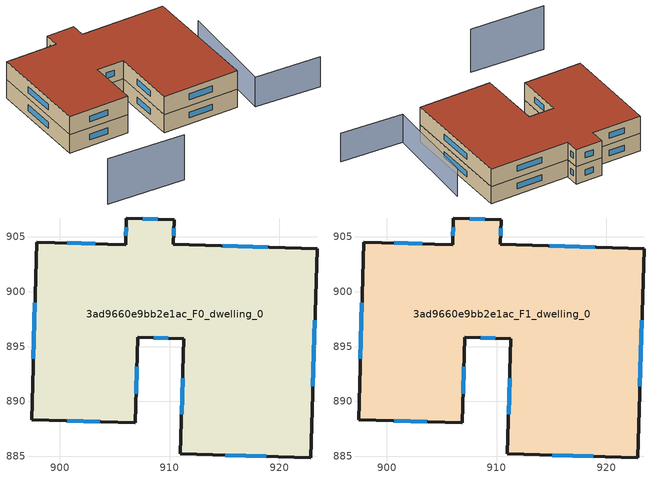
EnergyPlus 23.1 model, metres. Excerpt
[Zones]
3ad9660e9bb2e1ac_F0_dwelling_0
 floor ground (EU_floor_Construction): 923.43,903.93 922.86,884.88 910.98,885.23 911.29,895.73 907.09,895.85 906.86,888.05 897.41,888.33 897.89,904.53 905.99,904.29 906.06,906.69 910.41,906.56 910.34,904.32 z0
 wall outside (EU_wall_Construction): 906.86,888.05 907.09,895.85 911.29,895.73 910.98,885.23 922.86,884.88 923.43,903.93 910.34,904.32 910.41,906.56 906.06,906.69 905.99,904.29 897.89,904.53 897.41,888.33 906.86,888.05 z0:3
 window (EU_Window_Construction): 906.94,890.72 907.01,893.18 / 900.65,888.24 903.63,888.15 / 897.73,898.98 897.58,893.88 / 903.22,904.37 900.67,904.45 / 906.04,905.87 906.02,905.11 / 908.92,906.6 907.55,906.64 / 910.37,905.09 910.39,905.79 / 918.95,904.06 914.82,904.19 / 923.06,891.4 923.23,897.41 / 915.05,885.11 918.8,885 / 911.19,892.13 911.09,888.82 / 908.53,895.81 909.85,895.77 z1.03:1.97
3ad9660e9bb2e1ac_F1_dwelling_0
 floor to 3ad9660e9bb2e1ac_F0_dwelling_0 (EU_floor_Construction): 923.43,903.93 922.86,884.88 910.98,885.23 911.29,895.73 907.09,895.85 906.86,888.05 897.41,888.33 897.89,904.53 905.99,904.29 906.06,906.69 910.41,906.56 910.34,904.32 z3
 wall outside (EU_wall_Construction): 906.86,888.05 907.09,895.85 911.29,895.73 910.98,885.23 922.86,884.88 923.43,903.93 910.34,904.32 910.41,906.56 906.06,906.69 905.99,904.29 897.89,904.53 897.41,888.33 906.86,888.05 z3:6
 window (EU_Window_Construction): 906.94,890.72 907.01,893.18 / 900.65,888.24 903.63,888.15 / 897.73,898.98 897.58,893.88 / 903.22,904.37 900.67,904.45 / 906.04,905.87 906.02,905.11 / 908.92,906.6 907.55,906.64 / 910.37,905.09 910.39,905.79 / 918.95,904.06 914.82,904.19 / 923.06,891.4 923.23,897.41 / 915.05,885.11 918.8,885 / 911.19,892.13 911.09,888.82 / 908.53,895.81 909.85,895.77 z4.03:4.97
 roof outside (EU_roof_Construction): 922.86,884.88 923.43,903.93 910.34,904.32 910.41,906.56 906.06,906.69 905.99,904.29 897.89,904.53 897.41,888.33 906.86,888.05 907.09,895.85 911.29,895.73 910.98,885.23 z6
shading: 894.66,874.96 906.73,874.01 z0:7.5; 935.22,882.7 925,883.56 / 925,883.56 926.36,899.56 z0:4.9
[Building]
EU S2 Campaign: North Axis=0; Terrain=City; Solar Distribution=FullExterior
[Site:Location]
Cape.Town.Intl.AP: Latitude=-33.965; Longitude=18.602; Time Zone=2; Elevation=46
[SizingPeriod:WeatherFileDays]
AnnualSizingPeriod: Begin Month=1; Begin Day of Month=1; End Month=12; End Day of Month=31; Day of Week for Start Day=Monday; Use Weather File Daylight Saving Period=No; Use Weather File Rain and Snow Indicators=No
[MATERIAL]
EU_InternalMass_Material: Roughness=MediumRough; Thickness=0.1; Conductivity=1; Density=1800; Specific Heat=900; Thermal Absorptance=0.9; Solar Absorptance=0.7; Visible Absorptance=0.7
[MATERIAL:NOMASS] Roughness=MediumRough; Thermal Absorptance=0.9; Solar Absorptance=0.7; Visible Absorptance=0.7
Name | Thermal Resistance
EU_wall_NoMass | 0.493876
EU_roof_NoMass | 0.449382
EU_floor_NoMass | 1.25
[WINDOWMATERIAL:SIMPLEGLAZINGSYSTEM]
EU_Window_SimpleGlazing: UFactor=4.4; Solar Heat Gain Coefficient=0.85; Visible Transmittance=0.85
[CONSTRUCTION]
EU_wall_Construction: EU_wall_NoMass
EU_roof_Construction: EU_roof_NoMass
EU_floor_Construction: EU_floor_NoMass
EU_Window_Construction: EU_Window_SimpleGlazing
EU_InternalMass_Construction: EU_InternalMass_Material
[ZONE] Type=1; Multiplier=1; Ceiling Height=autocalculate; Volume=1277.15; Floor Area=autocalculate; Part of Total Floor Area=Yes
3ad9660e9bb2e1ac_F0_dwelling_0; 3ad9660e9bb2e1ac_F1_dwelling_0
[INTERNALMASS] Construction=EU_InternalMass_Construction; Surface Area=425.716
Name | Zone or ZoneList
3ad9660e9bb2e1ac_F0_dwelling_0_EU_InternalMass | 3ad9660e9bb2e1ac_F0_dwelling_0
3ad9660e9bb2e1ac_F1_dwelling_0_EU_InternalMass | 3ad9660e9bb2e1ac_F1_dwelling_0
[OTHEREQUIPMENT] Fuel Type=Electricity; Design Level Calculation Method=Watts/Area; Power per Zone Floor Area=1; Fraction Latent=0; Fraction Radiant=0; Fraction Lost=0; Carbon Dioxide Generation Rate=0; EndUse Subcategory=EU_Step8_InternalGains
Name | Zone or ZoneList or Space or SpaceList | Schedule
EU_Step8_InternalGain_3ad9660e9bb2e1ac_F0_dwelling_0_f000 | 3ad9660e9bb2e1ac_F0_dwelling_0 | EU_Step8_GainSchedule_3ad9660e9bb2e1ac_F0_dwelling_0_f000
EU_Step8_InternalGain_3ad9660e9bb2e1ac_F1_dwelling_0_f000 | 3ad9660e9bb2e1ac_F1_dwelling_0 | EU_Step8_GainSchedule_3ad9660e9bb2e1ac_F1_dwelling_0_f000
[ZONEVENTILATION:DESIGNFLOWRATE] Schedule=EU_AlwaysOn; Design Flow Rate Calculation Method=AirChanges/Hour; Air Changes per Hour=0.64; Ventilation Type=Natural; Fan Pressure Rise=0; Fan Total Efficiency=1; Constant Term Coefficient=1; Temperature Term Coefficient=0; Velocity Term Coefficient=0; Velocity Squared Term Coefficient=0; Minimum Indoor Temperature=-100; Maximum Indoor Temperature=100; Delta Temperature=-100; Minimum Outdoor Temperature=-100; Maximum Outdoor Temperature=100; Maximum Wind Speed=40
Name | Zone or ZoneList or Space or SpaceList
EU_ConstantAir_3ad9660e9bb2e1ac_F0_dwelling_0 | 3ad9660e9bb2e1ac_F0_dwelling_0
EU_ConstantAir_3ad9660e9bb2e1ac_F1_dwelling_0 | 3ad9660e9bb2e1ac_F1_dwelling_0
[HVACTEMPLATE:THERMOSTAT] Constant Heating Setpoint=20; Constant Cooling Setpoint=50
EU_HeatOnly_3ad9660e9bb2e1ac_F0_dwelling_0; EU_HeatOnly_3ad9660e9bb2e1ac_F1_dwelling_0
[HVACTEMPLATE:ZONE:IDEALLOADSAIRSYSTEM] System Availability Schedule=EU_AlwaysOn; Maximum Heating Supply Air Temperature=50; Minimum Cooling Supply Air Temperature=13; Maximum Heating Supply Air Humidity Ratio=0.0156; Minimum Cooling Supply Air Humidity Ratio=0.0077; Heating Limit=NoLimit; Cooling Limit=NoLimit; Heating Availability Schedule=EU_AlwaysOn; Cooling Availability Schedule=EU_CoolingOff; Dehumidification Control Type=ConstantSensibleHeatRatio; Cooling Sensible Heat Ratio=0.7; Dehumidification Setpoint=60; Humidification Control Type=None; Humidification Setpoint=30; Outdoor Air Method=None; Outdoor Air Flow Rate per Person=0.00944; Outdoor Air Flow Rate per Zone Floor Area=0; Outdoor Air Flow Rate per Zone=0; Demand Controlled Ventilation Type=None; Outdoor Air Economizer Type=NoEconomizer; Heat Recovery Type=None; Sensible Heat Recovery Effectiveness=0.7; Latent Heat Recovery Effectiveness=0.65
Name | Template Thermostat
3ad9660e9bb2e1ac_F0_dwelling_0 | EU_HeatOnly_3ad9660e9bb2e1ac_F0_dwelling_0
3ad9660e9bb2e1ac_F1_dwelling_0 | EU_HeatOnly_3ad9660e9bb2e1ac_F1_dwelling_0
[SIZING:ZONE] Zone Cooling Design Supply Air Temperature Input Method=SupplyAirTemperature; Zone Cooling Design Supply Air Temperature=13; Zone Heating Design Supply Air Temperature Input Method=SupplyAirTemperature; Zone Heating Design Supply Air Temperature=50; Zone Cooling Design Supply Air Humidity Ratio=0.008; Zone Heating Design Supply Air Humidity Ratio=0.008; Cooling Design Air Flow Method=DesignDay; Cooling Design Air Flow Rate=0; Cooling Minimum Air Flow per Zone Floor Area=0.000762; Cooling Minimum Air Flow=0; Cooling Minimum Air Flow Fraction=0.2; Heating Design Air Flow Method=DesignDay; Heating Design Air Flow Rate=0; Heating Maximum Air Flow per Zone Floor Area=0.002032; Heating Maximum Air Flow=0.141576; Heating Maximum Air Flow Fraction=0.3; Account for Dedicated Outdoor Air System=No; Dedicated Outdoor Air System Control Strategy=NeutralSupplyAir; Dedicated Outdoor Air Low Setpoint Temperature for Design=autosize; Dedicated Outdoor Air High Setpoint Temperature for Design=autosize; Zone Load Sizing Method=Sensible Load Only No Latent Load; Zone Latent Cooling Design Supply Air Humidity Ratio Input Method=HumidityRatioDifference; Zone Cooling Design Supply Air Humidity Ratio Difference=0.005; Zone Latent Heating Design Supply Air Humidity Ratio Input Method=HumidityRatioDifference; Zone Humidification Design Supply Air Humidity Ratio Difference=0.005
3ad9660e9bb2e1ac_F0_dwelling_0; 3ad9660e9bb2e1ac_F1_dwelling_0
[SCHEDULE:CONSTANT]
Name | Hourly Value
EU_AlwaysOn | 1
EU_CoolingOff | 0
[SCHEDULE:FILE] Column Number=1; Rows to Skip at Top=0; Number of Hours of Data=8760; Column Separator=Comma; Interpolate to Timestep=No; Minutes per Item=60; Adjust Schedule for Daylight Savings=Yes
Name | File
EU_Step8_GainSchedule_3ad9660e9bb2e1ac_F0_dwelling_0_f000 | ../../schedules/3ad9660e9bb2e1ac/3ad9660e9bb2e1ac_F0_dwelling_0_f000_gain.csv
EU_Step8_GainSchedule_3ad9660e9bb2e1ac_F1_dwelling_0_f000 | ../../schedules/3ad9660e9bb2e1ac/3ad9660e9bb2e1ac_F1_dwelling_0_f000_gain.csv
